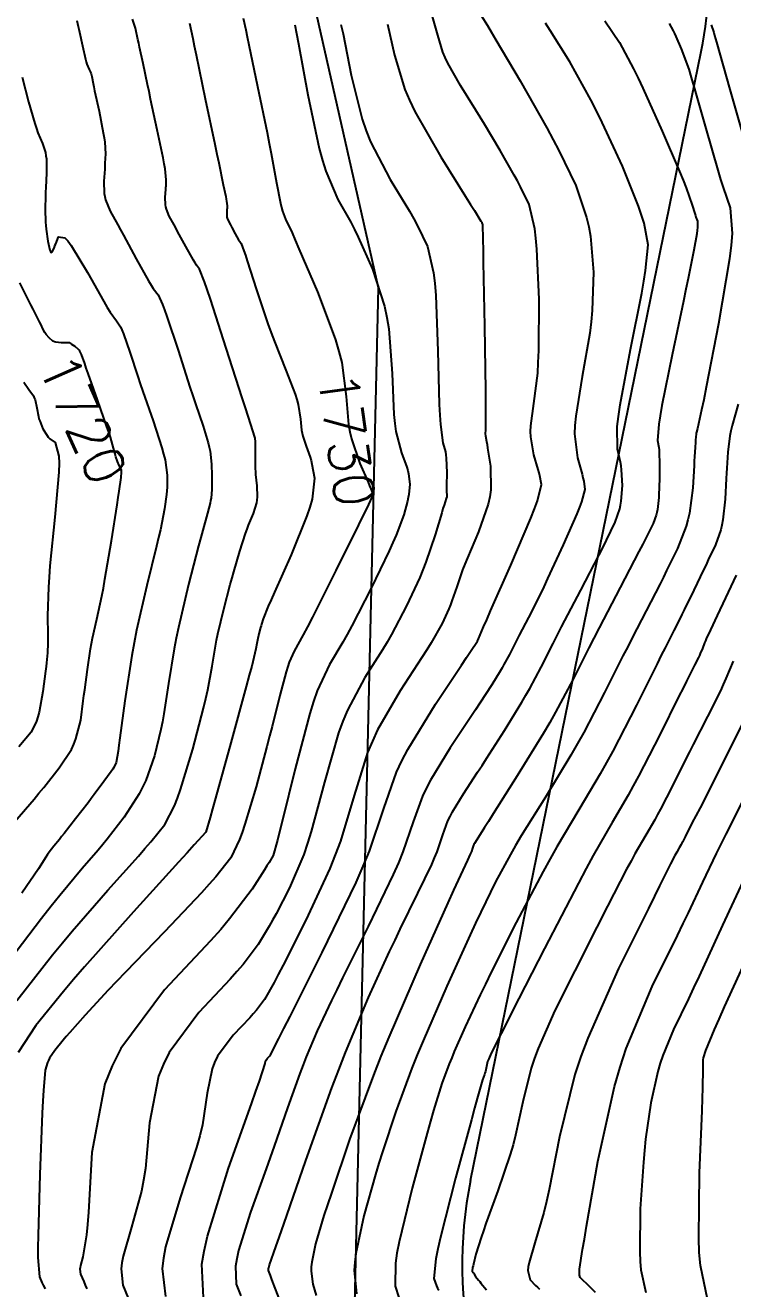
# Model space of a CAD drawing. Header units: metres. Extents: x 837117 to 838479, y 1189012 to 1191015.
# Drawn here: x 837716.4 to 837784.2, y 1189838.2 to 1189959.1 of the extents above; entities that cross this region are included whole.
import ezdxf

# ---------------------------------------------------------------- set-up
doc = ezdxf.new("R2010")
doc.units = ezdxf.units.M
doc.header["$LTSCALE"] = 0.3
for name, color, linetype in [('CORREDORVIA', 70, 'Continuous'), ('COTAS 10', 1, 'Continuous'), ('COTAS INT', 252, 'Continuous'), ('VIA2', 121, 'Continuous')]:
    doc.layers.add(name, color=color, linetype=linetype)
doc.styles.get("Standard").update_dxf_attribs({"font": 'simplex.shx'})

msp = doc.modelspace()

# ---------------------------------------------------------------- linework, layer by layer
at = {"layer": 'CORREDORVIA'}
msp.add_lwpolyline([(837910.68, 1191000.96), (838157.03, 1190996.19), (838237.17, 1190821.34), (838237, 1190602.88), (838240.03, 1190437.2), (838223.54, 1190366.27), (838212.2, 1190288.92), (838221.4, 1189997.88), (837954.54, 1189509.17), (837751.16, 1189231.38), (837593.19, 1189234.4), (837744.49, 1189686.61), (837750.28, 1189933.97), (837723.62, 1190051.52), (837726.09, 1190134.48), (837885.38, 1190229.43), (837983.18, 1190344.12), (837817.55, 1190502.19), (837798.03, 1190660.17), (837963.57, 1190795.98)], close=True, dxfattribs=at)
at = {"layer": 'COTAS 10'}
for points in [[(837737.33, 1189959.76), (837737.57, 1189958.64), (837737.71, 1189958), (837737.87, 1189957.23), (837738.7, 1189953.24), (837739.6, 1189948.83), (837739.81, 1189947.79), (837739.99, 1189946.83), (837740.52, 1189944), (837740.9, 1189942.06), (837741, 1189941.66), (837741.09, 1189941.31), (837741.38, 1189940.52), (837742, 1189939.21), (837742.3, 1189938.52), (837742.66, 1189937.7), (837744.43, 1189933.57), (837745.73, 1189930.1), (837746.15, 1189928.98), (837746.48, 1189927.86), (837746.75, 1189926.81), (837747.19, 1189923.57), (837747.41, 1189920.89), (837747.54, 1189920.18), (837747.69, 1189919.5), (837748.48, 1189917.16), (837749.27, 1189915.36), (837749.42, 1189915.01), (837749.54, 1189914.73), (837749.73, 1189914.23), (837749.72, 1189914.14), (837749.71, 1189914.12), (837749.71, 1189914.09), (837749.68, 1189913.98), (837749.12, 1189912.82), (837748.78, 1189912.13), (837748.36, 1189911.28), (837746.19, 1189906.91), (837743.94, 1189902.43), (837743.47, 1189901.52), (837743.07, 1189900.75), (837742.2, 1189899.18), (837741.72, 1189898.14), (837741.58, 1189897.71), (837741.43, 1189897.21), (837740.82, 1189894.93), (837740.08, 1189891.96), (837739.84, 1189891.03), (837739.59, 1189890.06), (837738.55, 1189886.2), (837737.48, 1189882.62), (837737.22, 1189881.84), (837736.96, 1189881.15), (837736.14, 1189879.39), (837734.7, 1189877.58), (837734.07, 1189876.87), (837733.33, 1189876.05), (837729.78, 1189872.32), (837726.04, 1189868.45), (837725.18, 1189867.55), (837724.4, 1189866.72), (837722.19, 1189864.35), (837720.7, 1189862.68), (837720.36, 1189862.3), (837720.06, 1189861.95), (837719.27, 1189860.97), (837718.78, 1189860.22), (837718.67, 1189860.01), (837718.58, 1189859.81), (837718.35, 1189859.09), (837718.19, 1189857.12), (837718.13, 1189856.13), (837718.07, 1189854.95), (837717.84, 1189849.09), (837717.67, 1189843.25), (837717.66, 1189842.09), (837717.66, 1189841.13), (837717.81, 1189839.28), (837718.03, 1189838.76), (837718.09, 1189838.63), (837718.15, 1189838.51), (837718.34, 1189838.13)], [(837760.11, 1189960.04), (837760.7, 1189959.06), (837761.06, 1189958.45), (837761.51, 1189957.7), (837763.83, 1189953.76), (837766.41, 1189949.26), (837767.01, 1189948.14), (837767.56, 1189947.09), (837769.16, 1189943.76), (837770.21, 1189940.7), (837770.41, 1189939.81), (837770.58, 1189938.9), (837770.88, 1189935.47), (837770.74, 1189931.78), (837770.64, 1189930.71), (837770.51, 1189929.61), (837769.78, 1189925.47), (837769.16, 1189921.67), (837769.09, 1189920.79), (837769.06, 1189919.98), (837769.33, 1189917.69), (837769.77, 1189916.12), (837769.86, 1189915.78), (837769.93, 1189915.46), (837770.04, 1189914.65), (837769.72, 1189913.49), (837769.53, 1189912.96), (837769.28, 1189912.34), (837767.97, 1189909.37), (837766.47, 1189906.13), (837766.1, 1189905.35), (837765.75, 1189904.62), (837764.63, 1189902.41), (837763.75, 1189900.72), (837763.55, 1189900.32), (837763.36, 1189899.95), (837762.81, 1189898.87), (837762.29, 1189897.89), (837762.11, 1189897.58), (837761.92, 1189897.26), (837761.13, 1189895.97), (837759.98, 1189894.19), (837759.57, 1189893.57), (837759.12, 1189892.89), (837757.15, 1189889.94), (837755.25, 1189886.84), (837754.84, 1189886.05), (837754.48, 1189885.3), (837753.61, 1189882.85), (837752.62, 1189879.96), (837752.19, 1189878.92), (837751.69, 1189877.79), (837749.3, 1189872.84), (837746.83, 1189867.9), (837746.27, 1189866.76), (837745.77, 1189865.73), (837744.41, 1189862.84), (837743.36, 1189860.36), (837743.06, 1189859.58), (837742.75, 1189858.76), (837741.57, 1189855.48), (837740.28, 1189851.79), (837739.9, 1189850.72), (837739.51, 1189849.62), (837738.03, 1189845.48), (837736.88, 1189841.81), (837736.7, 1189841.02), (837736.57, 1189840.32), (837736.63, 1189838.6), (837737.09, 1189837.48)], [(837715.46, 1189882.87), (837717.29, 1189885.03), (837717.76, 1189885.59), (837718.21, 1189886.14), (837719.7, 1189888), (837720.86, 1189889.78), (837721.1, 1189890.28), (837721.3, 1189890.78), (837721.76, 1189892.58), (837722, 1189894.42), (837722.07, 1189894.95), (837722.14, 1189895.48), (837722.39, 1189897.44), (837722.69, 1189899.4), (837722.78, 1189899.92), (837722.88, 1189900.43), (837723.29, 1189902.23), (837723.78, 1189904.44), (837723.93, 1189905.22), (837724.08, 1189906.07), (837724.7, 1189909.74), (837725.24, 1189913.18), (837725.35, 1189913.89), (837725.44, 1189914.5), (837725.62, 1189915.8), (837725.66, 1189916.31), (837725.66, 1189916.41), (837725.66, 1189916.5), (837725.6, 1189916.68), (837725.51, 1189916.82), (837725.47, 1189916.89), (837725.44, 1189916.96), (837725.28, 1189917.33), (837725.12, 1189917.79), (837725.08, 1189917.92), (837725.04, 1189918.06), (837724.91, 1189918.6), (837724.6, 1189919.66), (837724.44, 1189920.13), (837724.26, 1189920.67), (837723.37, 1189923.24), (837722.47, 1189925.77), (837722.29, 1189926.28), (837722.14, 1189926.72), (837721.84, 1189927.59), (837721.68, 1189927.91), (837721.62, 1189927.99), (837721.54, 1189928.07), (837721.21, 1189928.34), (837720.89, 1189928.55), (837720.83, 1189928.59), (837720.78, 1189928.62), (837720.7, 1189928.68), (837720.69, 1189928.7), (837720.69, 1189928.7), (837720.69, 1189928.7), (837720.68, 1189928.7), (837720.68, 1189928.69), (837720.68, 1189928.69), (837720.54, 1189928.69), (837720.46, 1189928.69), (837720.37, 1189928.69), (837719.89, 1189928.69), (837719.36, 1189928.75), (837719.23, 1189928.8), (837719.1, 1189928.85), (837718.73, 1189929.16), (837718.45, 1189929.5), (837718.38, 1189929.59), (837718.33, 1189929.67), (837718.19, 1189929.92), (837718.07, 1189930.18), (837718.04, 1189930.26), (837717.99, 1189930.35), (837717.81, 1189930.72), (837717.56, 1189931.22), (837717.4, 1189931.54), (837717.21, 1189931.91), (837716.99, 1189932.34), (837715.92, 1189934.43)], [(837784.53, 1189906.45), (837783.25, 1189903.75), (837782.97, 1189903.15), (837782.72, 1189902.61), (837782.07, 1189901.23), (837781.67, 1189900.37), (837781.59, 1189900.17), (837781.51, 1189899.99), (837781.29, 1189899.45), (837781.08, 1189898.95), (837781.01, 1189898.78), (837780.92, 1189898.59), (837780.55, 1189897.84), (837779.78, 1189896.31), (837779.44, 1189895.64), (837779.05, 1189894.87), (837777.21, 1189891.18), (837775.19, 1189887.22), (837774.68, 1189886.28), (837774.2, 1189885.4), (837772.66, 1189882.79), (837770.83, 1189879.61), (837770.16, 1189878.37), (837769.42, 1189876.99), (837766.16, 1189870.71), (837763.12, 1189864.75), (837762.52, 1189863.56), (837762.02, 1189862.58), (837761.07, 1189860.71), (837760.83, 1189860.17), (837760.78, 1189860.03), (837760.73, 1189859.89), (837760.61, 1189859.41), (837760.51, 1189858.94), (837760.47, 1189858.8), (837760.43, 1189858.66), (837760.25, 1189858.14), (837759.73, 1189856.37), (837759.48, 1189855.44), (837759.17, 1189854.33), (837757.65, 1189848.73), (837756.22, 1189843.1), (837755.96, 1189841.96), (837755.76, 1189841.01), (837755.56, 1189839.13), (837755.83, 1189838.42), (837755.94, 1189838.22), (837756.05, 1189838.01)], [(837781.78, 1189837.15), (837781.1, 1189840.38), (837781, 1189841.61), (837780.94, 1189843), (837781.02, 1189849.26), (837781.28, 1189855.19), (837781.32, 1189856.38), (837781.35, 1189857.36), (837781.36, 1189859.25), (837781.36, 1189859.87), (837781.38, 1189860.05), (837781.41, 1189860.25), (837781.61, 1189860.97), (837782.45, 1189862.97), (837782.89, 1189863.96), (837783.42, 1189865.14), (837786.08, 1189870.97)]]:
    msp.add_lwpolyline(points, dxfattribs=at)
at = {"layer": 'COTAS INT'}
for points in [[(837721.38, 1189959.54), (837721.52, 1189958.96), (837721.58, 1189958.71), (837721.64, 1189958.43), (837721.92, 1189957.14), (837722.21, 1189955.86), (837722.28, 1189955.59), (837722.35, 1189955.36), (837722.55, 1189954.85), (837722.69, 1189954.59), (837722.73, 1189954.51), (837722.75, 1189954.45), (837722.81, 1189954.2), (837722.94, 1189953.53), (837723.01, 1189953.2), (837723.09, 1189952.81), (837723.51, 1189950.86), (837723.91, 1189948.79), (837723.99, 1189948.33), (837724.05, 1189947.91), (837724.12, 1189946.78), (837724.08, 1189945.88), (837724.07, 1189945.6), (837724.05, 1189945.31), (837723.97, 1189944.18), (837724.01, 1189943), (837724.07, 1189942.69), (837724.14, 1189942.38), (837724.57, 1189941.31), (837725.3, 1189939.99), (837725.56, 1189939.51), (837725.84, 1189938.99), (837727.08, 1189936.73), (837728.26, 1189934.64), (837728.5, 1189934.23), (837728.71, 1189933.89), (837729.16, 1189933.28), (837729.59, 1189932.38), (837729.79, 1189931.86), (837730.01, 1189931.23), (837731.08, 1189927.99), (837732.22, 1189924.45), (837732.49, 1189923.62), (837732.74, 1189922.87), (837733.48, 1189920.71), (837733.97, 1189919.12), (837734.06, 1189918.71), (837734.14, 1189918.33), (837734.28, 1189917.07), (837734.3, 1189916.01), (837734.3, 1189915.74), (837734.31, 1189915.48), (837734.3, 1189914.65), (837734.24, 1189913.84), (837734.2, 1189913.6), (837734.15, 1189913.36), (837733.9, 1189912.4), (837733.44, 1189910.75), (837733.25, 1189910.05), (837733.04, 1189909.26), (837732.09, 1189905.56), (837731.11, 1189901.46), (837730.9, 1189900.42), (837730.7, 1189899.41), (837730.16, 1189896.1), (837729.72, 1189893.18), (837729.58, 1189892.41), (837729.43, 1189891.67), (837728.82, 1189889.15), (837727.98, 1189886.8), (837727.68, 1189886.16), (837727.34, 1189885.53), (837725.91, 1189883.3), (837724.3, 1189881.2), (837723.87, 1189880.66), (837723.44, 1189880.14), (837721.91, 1189878.38), (837719.76, 1189875.8), (837718.94, 1189874.76), (837718.01, 1189873.58), (837713.83, 1189868.14)], [(837715.64, 1189865.75), (837719.06, 1189870.1), (837720, 1189871.26), (837720.95, 1189872.39), (837724.36, 1189876.3), (837727.28, 1189879.56), (837727.91, 1189880.28), (837728.46, 1189880.92), (837729.82, 1189882.58), (837730.75, 1189884.39), (837731.03, 1189885.12), (837731.32, 1189885.95), (837732.48, 1189889.79), (837733.52, 1189893.74), (837733.74, 1189894.65), (837733.93, 1189895.47), (837734.35, 1189897.76), (837734.66, 1189899.66), (837734.77, 1189900.24), (837734.9, 1189900.84), (837735.46, 1189903.2), (837736.08, 1189905.57), (837736.25, 1189906.19), (837736.42, 1189906.78), (837737, 1189908.76), (837737.54, 1189910.45), (837737.69, 1189910.85), (837737.82, 1189911.23), (837738.29, 1189912.37), (837738.61, 1189913.37), (837738.66, 1189913.65), (837738.69, 1189913.94), (837738.66, 1189915.01), (837738.54, 1189916.08), (837738.52, 1189916.37), (837738.5, 1189916.65), (837738.48, 1189917.63), (837738.49, 1189918.45), (837738.49, 1189918.63), (837738.49, 1189918.8), (837738.49, 1189919.23), (837738.45, 1189919.56), (837738.43, 1189919.66), (837738.4, 1189919.77), (837738.27, 1189920.19), (837737.78, 1189921.69), (837737.53, 1189922.48), (837737.22, 1189923.43), (837735.7, 1189928.2), (837734.17, 1189932.89), (837733.87, 1189933.8), (837733.62, 1189934.53), (837733.14, 1189935.74), (837732.85, 1189936.14), (837732.72, 1189936.35), (837732.57, 1189936.61), (837731.82, 1189937.93), (837731.04, 1189939.36), (837730.86, 1189939.69), (837730.69, 1189939.99), (837730.23, 1189940.83), (837729.96, 1189941.5), (837729.91, 1189941.7), (837729.88, 1189941.9), (837729.85, 1189942.64), (837729.91, 1189943.36), (837729.92, 1189943.55), (837729.93, 1189943.72), (837729.95, 1189944.29), (837729.83, 1189945.35), (837729.74, 1189945.83), (837729.64, 1189946.39), (837729.08, 1189949.09), (837728.45, 1189952.03), (837728.3, 1189952.74), (837728.16, 1189953.41), (837727.73, 1189955.43), (837727.4, 1189956.99), (837727.32, 1189957.37), (837727.24, 1189957.72), (837726.99, 1189958.81), (837726.72, 1189959.67)], [(837733.53, 1189837.31), (837733.37, 1189840.49), (837733.58, 1189841.75), (837733.89, 1189843.18), (837735.92, 1189849.7), (837738.12, 1189855.86), (837738.54, 1189857.05), (837738.88, 1189858.03), (837739.42, 1189859.7), (837739.46, 1189859.93), (837739.48, 1189859.98), (837739.51, 1189860.04), (837739.66, 1189860.23), (837739.8, 1189860.39), (837739.84, 1189860.42), (837739.87, 1189860.46), (837739.94, 1189860.55), (837740.73, 1189862.1), (837741.21, 1189863.05), (837741.8, 1189864.22), (837744.89, 1189870.33), (837748.13, 1189877.05), (837748.81, 1189878.61), (837749.4, 1189880.04), (837750.78, 1189884.12), (837752.01, 1189887.61), (837752.51, 1189888.68), (837753.08, 1189889.78), (837755.72, 1189894.12), (837758.23, 1189897.84), (837758.71, 1189898.56), (837759.1, 1189899.15), (837759.75, 1189900.13), (837759.79, 1189900.23), (837759.81, 1189900.28), (837759.84, 1189900.37), (837760.34, 1189901.51), (837760.64, 1189902.19), (837761.01, 1189903.04), (837762.96, 1189907.42), (837764.87, 1189911.9), (837765.23, 1189912.81), (837765.51, 1189913.58), (837765.9, 1189915.15), (837765.73, 1189915.96), (837765.65, 1189916.26), (837765.57, 1189916.58), (837765.16, 1189917.98), (837764.86, 1189919.69), (837764.84, 1189920.21), (837764.86, 1189920.76), (837765.15, 1189922.88), (837765.52, 1189925.78), (837765.58, 1189926.82), (837765.62, 1189927.95), (837765.65, 1189932.88), (837765.45, 1189937.66), (837765.35, 1189938.7), (837765.24, 1189939.62), (837764.69, 1189941.93), (837763.87, 1189943.64), (837763.58, 1189944.19), (837763.27, 1189944.76), (837761.93, 1189947.11), (837760.43, 1189949.62), (837760.02, 1189950.29), (837759.61, 1189950.97), (837758.14, 1189953.33), (837756.92, 1189955.48), (837756.67, 1189956.01), (837756.45, 1189956.52), (837755.96, 1189958.14), (837755.39, 1189960.16)], [(837771.94, 1189959.51), (837773.34, 1189957.43), (837774.69, 1189954.91), (837775.13, 1189954.03), (837775.58, 1189953.08), (837777.43, 1189948.97), (837779.1, 1189945.08), (837779.44, 1189944.25), (837779.73, 1189943.54), (837780.33, 1189941.87), (837780.56, 1189941.06), (837780.62, 1189940.88), (837780.66, 1189940.73), (837780.81, 1189940.33), (837780.83, 1189939.75), (837780.8, 1189939.47), (837780.75, 1189939.14), (837780.48, 1189937.55), (837779.93, 1189934.85), (837779.72, 1189933.82), (837779.48, 1189932.68), (837778.4, 1189927.55), (837777.42, 1189922.69), (837777.24, 1189921.72), (837777.11, 1189920.92), (837776.99, 1189919.35), (837777.12, 1189918.69), (837777.14, 1189918.46), (837777.17, 1189918.21), (837777.2, 1189917.1), (837777.19, 1189915.85), (837777.19, 1189915.5), (837777.17, 1189915.15), (837777.11, 1189913.89), (837776.99, 1189912.74), (837776.93, 1189912.46), (837776.87, 1189912.2), (837776.59, 1189911.4), (837775.91, 1189910.05), (837775.59, 1189909.43), (837775.22, 1189908.72), (837773.42, 1189905.27), (837771.41, 1189901.4), (837770.91, 1189900.43), (837770.43, 1189899.49), (837768.89, 1189896.44), (837767.23, 1189893.33), (837766.67, 1189892.36), (837766.08, 1189891.34), (837763.56, 1189887.24), (837761.27, 1189883.62), (837760.81, 1189882.89), (837760.43, 1189882.29), (837759.68, 1189881.12), (837759.46, 1189880.77), (837759.42, 1189880.68), (837759.38, 1189880.6), (837759.28, 1189880.32), (837759.17, 1189880), (837759.12, 1189879.88), (837759.06, 1189879.75), (837758.79, 1189879.19), (837757.9, 1189877.27), (837757.45, 1189876.29), (837756.92, 1189875.1), (837754.25, 1189869.19), (837751.25, 1189862.24), (837750.5, 1189860.41), (837749.79, 1189858.61), (837747.51, 1189852.45), (837745.76, 1189847.31), (837745.38, 1189846.17), (837745.05, 1189845.15), (837744.23, 1189842.45), (837743.88, 1189840.69), (837743.84, 1189840.26), (837743.83, 1189839.85), (837743.99, 1189838.58), (837744.32, 1189837.49)], [(837732.16, 1189959.28), (837732.48, 1189957.83), (837732.63, 1189957.12), (837732.81, 1189956.27), (837733.69, 1189952.06), (837734.59, 1189947.7), (837734.79, 1189946.75), (837734.97, 1189945.91), (837735.41, 1189943.82), (837735.65, 1189942.69), (837735.69, 1189942.45), (837735.73, 1189942.25), (837735.78, 1189941.8), (837735.77, 1189941.56), (837735.76, 1189941.49), (837735.76, 1189941.41), (837735.74, 1189941.11), (837735.75, 1189940.8), (837735.76, 1189940.71), (837735.78, 1189940.63), (837735.9, 1189940.35), (837736.09, 1189940), (837736.16, 1189939.87), (837736.23, 1189939.73), (837736.56, 1189939.13), (837736.88, 1189938.57), (837736.94, 1189938.47), (837736.99, 1189938.38), (837737.12, 1189938.21), (837737.38, 1189937.51), (837737.53, 1189937.08), (837737.7, 1189936.54), (837738.6, 1189933.77), (837739.69, 1189930.5), (837740, 1189929.65), (837740.3, 1189928.83), (837741.39, 1189926.08), (837742.28, 1189923.79), (837742.45, 1189923.26), (837742.58, 1189922.78), (837742.81, 1189921.39), (837742.9, 1189920.33), (837742.95, 1189920.04), (837743.02, 1189919.76), (837743.36, 1189918.79), (837743.73, 1189917.74), (837743.82, 1189917.42), (837743.9, 1189917.08), (837744.14, 1189915.73), (837743.91, 1189913.73), (837743.7, 1189912.97), (837743.42, 1189912.14), (837741.9, 1189908.39), (837740.3, 1189904.83), (837739.99, 1189904.11), (837739.72, 1189903.5), (837739.22, 1189902.27), (837739.07, 1189901.76), (837739.03, 1189901.6), (837738.98, 1189901.45), (837738.82, 1189900.83), (837738.68, 1189900.22), (837738.64, 1189900.06), (837738.62, 1189899.91), (837738.54, 1189899.42), (837738.13, 1189897.76), (837737.9, 1189896.88), (837737.61, 1189895.81), (837736.14, 1189890.42), (837734.67, 1189885.1), (837734.38, 1189884.08), (837734.15, 1189883.25), (837733.73, 1189881.87), (837732.62, 1189880.64), (837731.95, 1189879.89), (837731.12, 1189878.98), (837726.81, 1189874.23), (837722.13, 1189868.98), (837721.07, 1189867.75), (837720.1, 1189866.62), (837717.46, 1189863.36), (837715.76, 1189860.76)], [(837742.26, 1189959.12), (837742.43, 1189958.3), (837742.62, 1189957.31), (837743.52, 1189952.43), (837744.59, 1189947.29), (837744.9, 1189946.14), (837745.22, 1189945.12), (837746.38, 1189942.43), (837747.62, 1189940.25), (837747.97, 1189939.54), (837748.34, 1189938.8), (837749.7, 1189935.75), (837750.85, 1189932.19), (837751.07, 1189931.13), (837751.26, 1189930.03), (837751.58, 1189925.75), (837751.75, 1189921.84), (837751.84, 1189920.97), (837751.95, 1189920.2), (837752.47, 1189918.15), (837752.98, 1189916.8), (837753.08, 1189916.47), (837753.15, 1189916.16), (837753.27, 1189915.17), (837753.18, 1189914.19), (837753.12, 1189913.88), (837753.06, 1189913.55), (837752.71, 1189912.24), (837751.98, 1189910.3), (837751.66, 1189909.58), (837751.3, 1189908.77), (837749.58, 1189905.21), (837747.73, 1189901.61), (837747.28, 1189900.78), (837746.86, 1189900.03), (837745.58, 1189897.91), (837744.4, 1189895.39), (837744.05, 1189894.37), (837743.69, 1189893.22), (837742.28, 1189887.91), (837741.05, 1189882.87), (837740.8, 1189881.89), (837740.6, 1189881.08), (837740.19, 1189879.63), (837739.79, 1189878.95), (837739.59, 1189878.63), (837739.35, 1189878.25), (837738.18, 1189876.39), (837736.02, 1189873.55), (837735.17, 1189872.55), (837734.2, 1189871.46), (837729.78, 1189866.76), (837725.59, 1189861.15), (837724.76, 1189859.49), (837724.07, 1189857.78), (837722.81, 1189851.2), (837722.49, 1189845.48), (837722.4, 1189844.31), (837722.31, 1189843.31), (837721.97, 1189841.2), (837721.73, 1189840.38), (837721.7, 1189840.19), (837721.68, 1189840.02), (837721.73, 1189839.55), (837722.04, 1189838.83), (837722.18, 1189838.51), (837722.35, 1189838.13)], [(837746.66, 1189959.17), (837746.88, 1189958.26), (837747.66, 1189954.33), (837748.71, 1189950.1), (837749.1, 1189949), (837749.52, 1189947.93), (837751.39, 1189944.33), (837753.24, 1189941.29), (837753.65, 1189940.57), (837754.02, 1189939.9), (837754.98, 1189937.93), (837755.55, 1189935.41), (837755.67, 1189934.4), (837755.76, 1189933.24), (837755.97, 1189927.93), (837756.09, 1189922.8), (837756.14, 1189921.76), (837756.2, 1189920.89), (837756.45, 1189919.13), (837756.69, 1189918.27), (837756.73, 1189917.98), (837756.77, 1189917.66), (837756.81, 1189916.29), (837756.8, 1189915.02), (837756.8, 1189914.77), (837756.8, 1189914.56), (837756.82, 1189914.01), (837756.81, 1189913.98), (837756.81, 1189913.94), (837756.76, 1189913.79), (837756.56, 1189913.17), (837756.45, 1189912.83), (837756.33, 1189912.42), (837755.7, 1189910.32), (837754.81, 1189907.71), (837754.53, 1189906.98), (837754.22, 1189906.24), (837752.97, 1189903.52), (837751.52, 1189900.79), (837751.09, 1189900.04), (837750.65, 1189899.3), (837748.96, 1189896.65), (837747.3, 1189893.52), (837746.87, 1189892.47), (837746.46, 1189891.35), (837745.11, 1189886.65), (837743.83, 1189881.93), (837743.47, 1189880.79), (837743.11, 1189879.73), (837741.76, 1189876.53), (837740.46, 1189874.04), (837740.13, 1189873.44), (837739.81, 1189872.87), (837738.76, 1189871.11), (837737.3, 1189869.19), (837736.72, 1189868.51), (837736.07, 1189867.77), (837733.07, 1189864.58), (837730.23, 1189860.78), (837729.67, 1189859.66), (837729.2, 1189858.5), (837728.35, 1189854.04), (837727.95, 1189849.66), (837727.78, 1189848.55), (837727.58, 1189847.49), (837726.62, 1189844.04), (837725.81, 1189841.26), (837725.69, 1189840.63), (837725.62, 1189840.06), (837725.79, 1189838.48), (837726.3, 1189837.26)], [(837751.14, 1189959.21), (837751.81, 1189956.24), (837752.81, 1189952.95), (837753.25, 1189951.92), (837753.77, 1189950.83), (837756.24, 1189946.49), (837758.62, 1189942.69), (837759.08, 1189941.95), (837759.46, 1189941.35), (837760.09, 1189940.34), (837760.16, 1189940.23), (837760.17, 1189940.2), (837760.18, 1189940.17), (837760.22, 1189940.09), (837760.27, 1189938.54), (837760.29, 1189937.59), (837760.31, 1189936.42), (837760.42, 1189930.28), (837760.51, 1189924.12), (837760.52, 1189922.93), (837760.53, 1189921.96), (837760.51, 1189920.28), (837760.48, 1189920.07), (837760.48, 1189920.02), (837760.48, 1189919.97), (837760.51, 1189919.8), (837760.62, 1189919.26), (837760.67, 1189918.97), (837760.72, 1189918.62), (837761, 1189916.88), (837761.04, 1189914.62), (837760.93, 1189913.95), (837760.79, 1189913.26), (837759.86, 1189910.61), (837758.79, 1189908.11), (837758.55, 1189907.51), (837758.33, 1189906.97), (837757.77, 1189905.35), (837757.31, 1189904), (837757.17, 1189903.61), (837757.01, 1189903.23), (837756.36, 1189901.82), (837755.31, 1189899.97), (837754.9, 1189899.3), (837754.44, 1189898.57), (837752.34, 1189895.38), (837750.19, 1189891.65), (837749.69, 1189890.57), (837749.23, 1189889.48), (837747.94, 1189885.38), (837746.62, 1189880.99), (837746.14, 1189879.7), (837745.62, 1189878.39), (837743.33, 1189873.43), (837741.13, 1189869.13), (837740.67, 1189868.24), (837740.27, 1189867.48), (837739.35, 1189865.83), (837738.58, 1189864.82), (837738.28, 1189864.47), (837737.94, 1189864.08), (837736.36, 1189862.41), (837734.87, 1189860.41), (837734.58, 1189859.82), (837734.33, 1189859.21), (837733.88, 1189856.87), (837733.41, 1189853.84), (837733.16, 1189852.8), (837732.85, 1189851.68), (837731.27, 1189846.87), (837729.88, 1189842.15), (837729.68, 1189841.07), (837729.57, 1189840.09), (837729.86, 1189837.41)], [(837740.84, 1189837.07), (837740.17, 1189838.79), (837740.04, 1189839.13), (837739.93, 1189839.41), (837739.74, 1189839.89), (837739.73, 1189840.02), (837739.74, 1189840.08), (837739.76, 1189840.14), (837739.85, 1189840.43), (837740.45, 1189842.17), (837740.79, 1189843.14), (837741.2, 1189844.34), (837743.31, 1189850.43), (837745.81, 1189857.38), (837746.47, 1189859.11), (837747.12, 1189860.76), (837749.33, 1189866.02), (837751.34, 1189870.42), (837751.86, 1189871.52), (837752.36, 1189872.58), (837754.05, 1189876.02), (837755.38, 1189878.77), (837755.65, 1189879.4), (837755.9, 1189879.98), (837756.44, 1189881.59), (837756.93, 1189882.95), (837757.13, 1189883.37), (837757.35, 1189883.8), (837758.41, 1189885.53), (837759.77, 1189887.59), (837760.19, 1189888.23), (837760.62, 1189888.91), (837762.34, 1189891.6), (837764, 1189894.3), (837764.39, 1189894.97), (837764.76, 1189895.61), (837765.85, 1189897.66), (837766.99, 1189899.9), (837767.38, 1189900.67), (837767.81, 1189901.5), (837769.64, 1189905.01), (837771.4, 1189908.41), (837771.78, 1189909.15), (837772.12, 1189909.82), (837772.95, 1189911.54), (837773.38, 1189912.79), (837773.46, 1189913.17), (837773.53, 1189913.55), (837773.63, 1189915.04), (837773.55, 1189916.53), (837773.5, 1189916.91), (837773.45, 1189917.28), (837773.16, 1189918.52), (837773.14, 1189920.69), (837773.25, 1189921.65), (837773.41, 1189922.76), (837774.42, 1189928.07), (837775.5, 1189933.45), (837775.7, 1189934.6), (837775.86, 1189935.61), (837776.1, 1189938.07), (837775.71, 1189940.14), (837775.47, 1189940.92), (837775.17, 1189941.77), (837773.63, 1189945.6), (837771.7, 1189949.8), (837771.15, 1189950.89), (837770.6, 1189951.97), (837768.59, 1189955.6), (837766.72, 1189958.6), (837766.27, 1189959.28)], [(837778.1, 1189959.27), (837778.48, 1189958.55), (837778.61, 1189958.29), (837778.74, 1189958.02), (837779.27, 1189956.85), (837779.98, 1189954.88), (837780.22, 1189954.1), (837780.49, 1189953.22), (837781.63, 1189949.21), (837782.76, 1189945.21), (837783.03, 1189944.34), (837783.27, 1189943.57), (837783.97, 1189941.63), (837784.14, 1189939.15), (837784.04, 1189938.03), (837783.89, 1189936.73), (837782.84, 1189930.5), (837781.65, 1189924.44), (837781.42, 1189923.25), (837781.22, 1189922.27), (837780.83, 1189920.5), (837780.73, 1189920.14), (837780.71, 1189920.05), (837780.69, 1189919.96), (837780.66, 1189919.69), (837780.64, 1189919.39), (837780.64, 1189919.28), (837780.63, 1189919.17), (837780.6, 1189918.7), (837780.55, 1189917.78), (837780.52, 1189917.39), (837780.5, 1189916.94), (837780.37, 1189914.82), (837780.05, 1189912.4), (837779.91, 1189911.76), (837779.74, 1189911.14), (837778.92, 1189909.01), (837777.87, 1189906.89), (837777.56, 1189906.26), (837777.24, 1189905.63), (837774.57, 1189900.46), (837774.14, 1189899.61), (837773.69, 1189898.72), (837771.93, 1189895.22), (837769.93, 1189891.41), (837769.33, 1189890.33), (837768.7, 1189889.24), (837766.26, 1189885.22), (837763.95, 1189881.49), (837763.41, 1189880.58), (837762.92, 1189879.73), (837761.48, 1189877.1), (837760.06, 1189874.19), (837759.57, 1189873.15), (837759.05, 1189872.02), (837756.81, 1189867.1), (837754.54, 1189861.88), (837753.99, 1189860.55), (837753.48, 1189859.28), (837751.93, 1189855.12), (837750.66, 1189851.26), (837750.32, 1189850.18), (837749.99, 1189849.09), (837748.86, 1189845.12), (837748.1, 1189841.54), (837748, 1189840.7), (837747.95, 1189839.92), (837748.16, 1189837.67)], [(837782.15, 1189959.15), (837782.38, 1189958.39), (837782.45, 1189958.12), (837782.64, 1189957.48), (837783.92, 1189952.93), (837785.33, 1189948.02)], [(837716.14, 1189954.13), (837716.77, 1189951.77), (837717.37, 1189949.68), (837717.52, 1189949.22), (837717.66, 1189948.81), (837718.1, 1189947.76), (837718.38, 1189946.91), (837718.43, 1189946.61), (837718.47, 1189946.3), (837718.47, 1189944.97), (837718.4, 1189943.53), (837718.39, 1189943.15), (837718.38, 1189942.77), (837718.35, 1189941.48), (837718.39, 1189940.25), (837718.41, 1189939.92), (837718.44, 1189939.59), (837718.61, 1189938.42), (837718.81, 1189937.57), (837718.86, 1189937.44), (837718.91, 1189937.35), (837719.06, 1189937.43), (837719.23, 1189937.86), (837719.29, 1189938.01), (837719.36, 1189938.17), (837719.63, 1189938.84), (837720.24, 1189938.76), (837720.51, 1189938.45), (837720.84, 1189938.02), (837722.4, 1189935.42), (837723.97, 1189932.64), (837724.29, 1189932.09), (837724.57, 1189931.64), (837725.19, 1189930.81), (837725.57, 1189930.23), (837725.7, 1189929.93), (837725.85, 1189929.57), (837726.46, 1189927.79), (837727.22, 1189925.47), (837727.46, 1189924.77), (837727.71, 1189924.05), (837728.68, 1189921.24), (837729.53, 1189918.64), (837729.7, 1189918.05), (837729.83, 1189917.51), (837730.05, 1189916.04), (837730.03, 1189914.88), (837730, 1189914.53), (837729.97, 1189914.18), (837729.79, 1189912.8), (837729.39, 1189910.81), (837729.22, 1189910.06), (837729.02, 1189909.22), (837728.1, 1189905.48), (837727.1, 1189901.18), (837726.87, 1189899.98), (837726.64, 1189898.78), (837725.98, 1189894.44), (837725.51, 1189890.88), (837725.42, 1189890.18), (837725.34, 1189889.6), (837725.16, 1189888.52), (837724.94, 1189888.06), (837724.82, 1189887.88), (837724.68, 1189887.67), (837723.98, 1189886.69), (837723.05, 1189885.45), (837722.76, 1189885.07), (837722.46, 1189884.67), (837721.26, 1189883.13), (837720.16, 1189881.73), (837719.92, 1189881.43), (837719.71, 1189881.17), (837719.18, 1189880.52), (837718.74, 1189879.94), (837718.59, 1189879.72), (837718.43, 1189879.47), (837717.72, 1189878.35), (837716.11, 1189876.03)], [(837716.3, 1189924.94), (837716.8, 1189924.24), (837717.22, 1189923.62), (837717.3, 1189923.43), (837717.38, 1189923.23), (837717.55, 1189922.46), (837717.7, 1189921.65), (837717.76, 1189921.43), (837717.83, 1189921.22), (837718.13, 1189920.46), (837718.53, 1189919.81), (837718.65, 1189919.66), (837718.79, 1189919.52), (837719.32, 1189919.14), (837719.66, 1189917.86), (837719.68, 1189917.17), (837719.66, 1189916.32), (837719.29, 1189912.01), (837718.81, 1189907.35), (837718.72, 1189906.28), (837718.66, 1189905.3), (837718.57, 1189902.55), (837718.6, 1189900.72), (837718.6, 1189900.32), (837718.6, 1189899.96), (837718.57, 1189899.03), (837718.48, 1189898.08), (837718.44, 1189897.7), (837718.38, 1189897.28), (837718.14, 1189895.31), (837717.78, 1189893.33), (837717.66, 1189892.88), (837717.53, 1189892.48), (837717, 1189891.42), (837715.83, 1189890.01)], [(837784.72, 1189922.81), (837784.14, 1189920.77), (837784.02, 1189920.26), (837783.92, 1189919.78), (837783.72, 1189918.23), (837783.63, 1189916.7), (837783.6, 1189916.22), (837783.58, 1189915.72), (837783.46, 1189913.72), (837783.25, 1189911.74), (837783.16, 1189911.25), (837783.05, 1189910.79), (837782.54, 1189909.35), (837781.86, 1189907.91), (837781.64, 1189907.45), (837781.41, 1189906.97), (837780.47, 1189905.01), (837779.55, 1189903.13), (837779.34, 1189902.69), (837779.14, 1189902.29), (837778.56, 1189901.15), (837777.72, 1189899.51), (837777.36, 1189898.79), (837776.95, 1189897.96), (837774.97, 1189894), (837772.71, 1189889.61), (837772.1, 1189888.51), (837771.51, 1189887.45), (837769.46, 1189884), (837767.34, 1189880.44), (837766.7, 1189879.3), (837766.04, 1189878.1), (837763.47, 1189873.21), (837761.06, 1189868.44), (837760.51, 1189867.31), (837760, 1189866.27), (837758.56, 1189863.21), (837757.53, 1189860.85), (837757.29, 1189860.25), (837757.05, 1189859.68), (837756.35, 1189857.79), (837755.55, 1189855.21), (837755.26, 1189854.19), (837754.93, 1189853.04), (837753.49, 1189847.79), (837752.24, 1189842.64), (837752.04, 1189841.55), (837751.89, 1189840.6), (837751.86, 1189838.4), (837752.21, 1189837.3)], [(837784.23, 1189898.21), (837783.55, 1189896.55), (837783.3, 1189896), (837783.02, 1189895.4), (837781.79, 1189892.93), (837780.42, 1189890.26), (837780.06, 1189889.53), (837779.69, 1189888.82), (837778.43, 1189886.3), (837777.29, 1189884.07), (837777, 1189883.54), (837776.73, 1189883.04), (837775.87, 1189881.57), (837774.83, 1189879.78), (837774.46, 1189879.08), (837774.04, 1189878.3), (837772.2, 1189874.77), (837770.16, 1189870.74), (837769.61, 1189869.65), (837769.07, 1189868.57), (837767.17, 1189864.77), (837765.57, 1189861.16), (837765.22, 1189860.21), (837764.91, 1189859.27), (837764.11, 1189856.05), (837763.41, 1189852.86), (837763.16, 1189851.94), (837762.89, 1189851.01), (837761.71, 1189847.51), (837760.57, 1189844.39), (837760.33, 1189843.7), (837760.12, 1189843.07), (837759.61, 1189841.46), (837759.37, 1189840.52), (837759.33, 1189840.33), (837759.29, 1189840.17), (837759.26, 1189839.85), (837759.33, 1189839.71), (837759.36, 1189839.65), (837759.4, 1189839.6), (837759.57, 1189839.34), (837759.86, 1189838.97), (837759.97, 1189838.84), (837760.09, 1189838.69), (837760.61, 1189838.04)], [(837785.11, 1189892.21), (837783.04, 1189888.03), (837781.07, 1189884.2), (837780.67, 1189883.42), (837780.33, 1189882.77), (837779.65, 1189881.42), (837779.39, 1189880.91), (837779.33, 1189880.79), (837779.27, 1189880.68), (837779.07, 1189880.35), (837778.84, 1189879.95), (837778.75, 1189879.79), (837778.66, 1189879.62), (837778.25, 1189878.82), (837777.2, 1189876.73), (837776.7, 1189875.74), (837776.12, 1189874.56), (837773.27, 1189868.82), (837770.31, 1189862.15), (837769.66, 1189860.38), (837769.08, 1189858.65), (837767.6, 1189852.69), (837766.63, 1189847.65), (837766.37, 1189846.5), (837766.12, 1189845.45), (837765.26, 1189842.55), (837764.69, 1189840.66), (837764.62, 1189840.25), (837764.59, 1189839.89), (837764.79, 1189839.02), (837765.32, 1189838.45), (837765.5, 1189838.29), (837765.69, 1189838.12)], [(837771.06, 1189837.79), (837770.51, 1189838.32), (837769.59, 1189839.24), (837769.54, 1189839.45), (837769.54, 1189839.54), (837769.53, 1189839.63), (837769.54, 1189840.04), (837769.82, 1189841.9), (837769.99, 1189842.91), (837770.19, 1189844.13), (837771.27, 1189850.32), (837772.88, 1189857.5), (837773.43, 1189859.35), (837774.01, 1189861.14), (837776.49, 1189867.08), (837778.9, 1189871.98), (837779.46, 1189873.12), (837779.96, 1189874.15), (837781.34, 1189877.08), (837782.63, 1189879.8), (837783.08, 1189880.7), (837783.56, 1189881.67), (837785.62, 1189885.72)], [(837785.6, 1189878.08), (837783.22, 1189872.96), (837780.97, 1189868.08), (837780.44, 1189866.94), (837779.95, 1189865.91), (837778.53, 1189862.96), (837777.49, 1189860.48), (837777.25, 1189859.73), (837777.02, 1189858.95), (837776.35, 1189855.95), (837775.85, 1189852.46), (837775.74, 1189851.39), (837775.64, 1189850.26), (837775.35, 1189845.81), (837775.29, 1189841.69), (837775.33, 1189840.77), (837775.4, 1189839.95), (837775.87, 1189837.8)]]:
    msp.add_lwpolyline(points, dxfattribs=at)
at = {"layer": 'VIA2'}
msp.add_line((837759.1, 1189848.5), (837781.17, 1189956.58), dxfattribs=at)
for centre, start, end in [((837741.98, 1189964.58), 348.4551, 25.6213), ((837798.29, 1189840.5), 168.4551, 218.1776)]:
    msp.add_arc(centre, 40, start, end, dxfattribs=at)

# ---------------------------------------------------------------- texts
at = {"layer": 'COTAS 10', "char_height": 3.8, "attachment_point": 7}
for s, insert, rotation in [('1720', (837717.56, 1189926.58), 294.2241), ('1730', (837744.43, 1189925.67), 278.002)]:
    msp.add_mtext(s, dxfattribs=dict(at, insert=insert, rotation=rotation))

doc.saveas('drawing.dxf')
